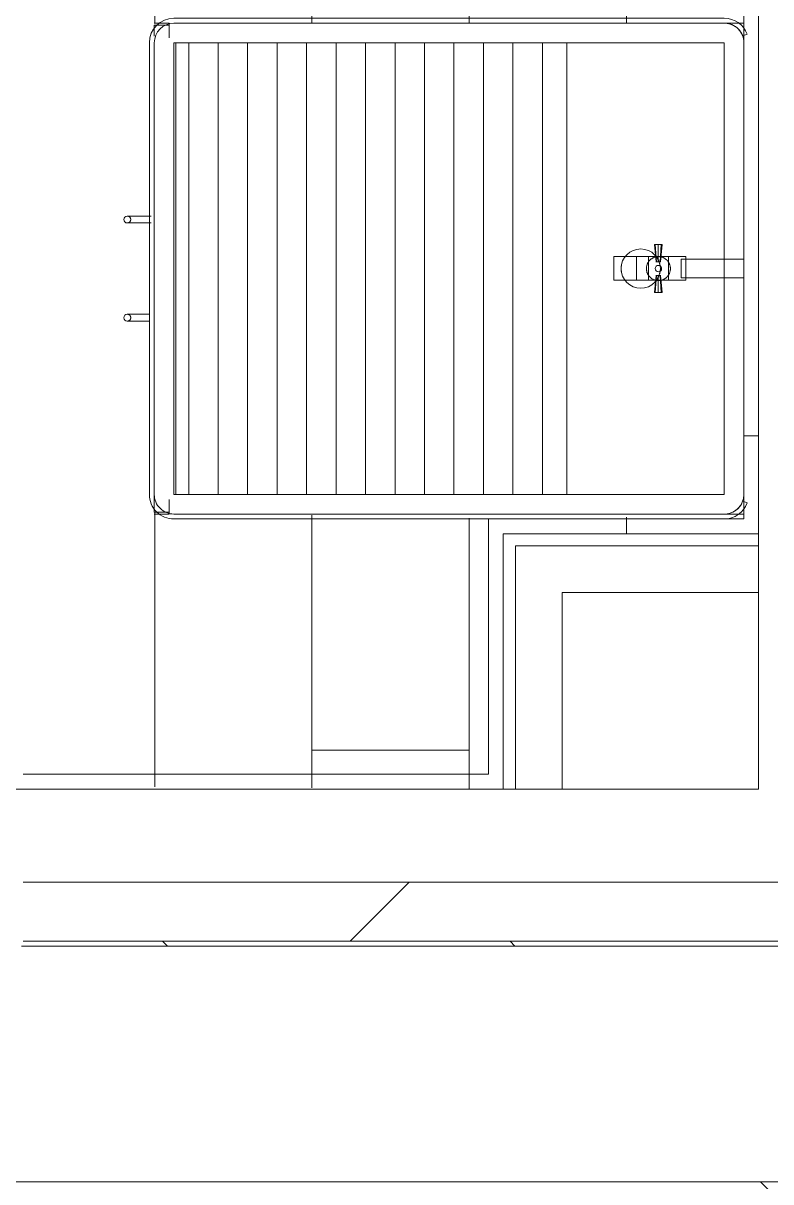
# Model space of a CAD drawing. Header units: metres. Extents: x 3856 to 4207, y -1118 to -691.
# Drawn here: x 4000.608 to 4001.369, y -996.427 to -995.247 of the extents above; entities that cross this region are included whole.
import ezdxf

# ---------------------------------------------------------------- set-up
doc = ezdxf.new("R2010")
doc.units = ezdxf.units.M
for name, color, linetype, lineweight in [('Casework', 7, 'Continuous', 9), ('Common Edges', 7, 'Continuous', 9), ('Cut Pattern', 7, 'Continuous', 18), ('Floors', 7, 'Continuous', 9), ('Plumbing Fixtures', 7, 'Continuous', 9), ('Surface Pattern', 7, 'Continuous', 9), ('Walls', 7, 'Continuous', 9)]:
    doc.layers.add(name, color=color, linetype=linetype, lineweight=lineweight)
doc.layers.add('ROA-E00-URB-A101-MASTER_PLAN cambio estaciomientos_dwg', color=7, linetype='Continuous', lineweight=9, true_color=0x767676)

# ---------------------------------------------------------------- blocks, each defined once
blk = doc.blocks.new('Lavadero prefabricado con mueble - 0_50x0_60m-10458712-IMPLANTACIÓN - KIT COMERCIAL')
at = {"layer": 'Plumbing Fixtures', "color": 253, "true_color": 0xaaaaaa}
for p, q in [((0.138, -0.0012), (0.1363, 0.0034)), ((0.1363, 0.0034), (0.138, -0.0012)), ((0.605, 0), (0.145, 0)), ((0.6137, 0.0034), (0.612, -0.0012)), ((0.612, -0.0012), (0.6137, 0.0034)), ((0.12, -0.02), (0.12, -0.58)), ((0.125, -0.58), (0.125, -0.02)), ((0.125, -0.02), (0.125, -0.58)), ((0.145, -0.02), (0.605, -0.02)), ((0.145, -0.58), (0.145, -0.02)), ((0.605, -0.02), (0.605, -0.58)), ((0.625, -0.02), (0.625, -0.58)), ((0.625, -0.58), (0.625, -0.02)), ((0.63, -0.58), (0.63, -0.02)), ((0.145, -0.18), (0.605, -0.18)), ((0.145, -0.18), (0.605, -0.18)), ((0.145, -0.205), (0.605, -0.205)), ((0.145, -0.235), (0.605, -0.235)), ((0.145, -0.265), (0.605, -0.265)), ((0.145, -0.295), (0.605, -0.295)), ((0.145, -0.325), (0.605, -0.325)), ((0.145, -0.355), (0.605, -0.355)), ((0.145, -0.385), (0.605, -0.385)), ((0.145, -0.415), (0.605, -0.415)), ((0.145, -0.445), (0.605, -0.445)), ((0.145, -0.475), (0.605, -0.475)), ((0.145, -0.505), (0.605, -0.505)), ((0.145, -0.535), (0.605, -0.535)), ((0.145, -0.565), (0.605, -0.565)), ((0.145, -0.578), (0.145, -0.58)), ((0.605, -0.578), (0.145, -0.578)), ((0.605, -0.58), (0.605, -0.578)), ((0.145, -0.58), (0.605, -0.58)), ((0.605, -0.58), (0.145, -0.58)), ((0.605, -0.6), (0.145, -0.6)), ((0.145, -0.6), (0.605, -0.6)), ((0.145, -0.605), (0.605, -0.605))]:
    blk.add_line(p, q, dxfattribs=at)
for centre, radius, start, end in [((0.145, -0.02), 0.025, 110.3641, 180), ((0.145, -0.02), 0.025, 110.3641, 180), ((0.145, -0.02), 0.02, 90, 180), ((0.145, -0.02), 0.02, 90, 180), ((0.605, -0.02), 0.02, 0, 90), ((0.605, -0.02), 0.02, 0, 90), ((0.605, -0.02), 0.025, 0, 69.6359), ((0.605, -0.02), 0.025, 0, 69.6359), ((0.145, -0.02), 0.02, 110.3641, 180), ((0.145, -0.02), 0.02, 110.3641, 180), ((0.605, -0.02), 0.02, 360, 69.6359), ((0.605, -0.02), 0.02, 360, 69.6359), ((0.375, -0.105), 0.02, 0, 180), ((0.375, -0.105), 0.02, 75, 105), ((0.375, -0.105), 0.02, 180, 360), ((0.375, -0.105), 0.02, 255, 285), ((0.145, -0.58), 0.025, 180, 270), ((0.145, -0.58), 0.025, 180, 270), ((0.145, -0.58), 0.02, 180, 270), ((0.145, -0.58), 0.02, 180, 270), ((0.145, -0.58), 0.02, 180, 270), ((0.145, -0.58), 0.02, 180, 270), ((0.605, -0.58), 0.025, 270, 360), ((0.605, -0.58), 0.02, 270, 360), ((0.605, -0.58), 0.02, 270, 360), ((0.605, -0.58), 0.025, 270, 0), ((0.605, -0.58), 0.02, 270, 360), ((0.605, -0.58), 0.02, 270, 0)]:
    blk.add_arc(centre, radius, start, end, dxfattribs=at)
blk = doc.blocks.new('Griferia sencilla lavadero o lavaescobas - Griferia sencilla lavadero o lavaescobas-10458713-IMPLANTACIÓN - KIT COMERCIAL')
at = {"layer": 'Plumbing Fixtures', "color": 253, "true_color": 0xaaaaaa}
for p, q in [((0.1155, 0.0419), (0.1155, -0.0219)), ((0.1345, 0.0419), (0.1155, 0.0419)), ((0.1345, 0.0419), (0.1155, 0.0419)), ((0.1345, -0.0219), (0.1345, 0.0419)), ((0.1368, -0.0169), (0.1126, -0.0169)), ((0.1155, -0.0219), (0.1345, -0.0219)), ((0.1155, -0.0219), (0.1345, -0.0219)), ((0.1126, -0.0346), (0.1368, -0.0346)), ((0.1126, -0.0346), (0.1126, -0.0552)), ((0.1368, -0.0552), (0.1368, -0.0346)), ((0.1005, -0.0411), (0.1005, -0.0451)), ((0.1181, -0.0427), (0.1005, -0.0413)), ((0.1005, -0.042), (0.1005, -0.0451)), ((0.1181, -0.0432), (0.1005, -0.042)), ((0.1005, -0.0451), (0.1005, -0.0481)), ((0.1181, -0.0451), (0.1005, -0.0451)), ((0.1005, -0.0451), (0.1181, -0.0451)), ((0.1005, -0.0451), (0.1005, -0.0491)), ((0.1181, -0.0469), (0.1005, -0.0481)), ((0.1181, -0.0451), (0.1181, -0.0426)), ((0.1181, -0.0432), (0.1181, -0.0427)), ((0.1181, -0.0451), (0.1181, -0.0432)), ((0.1181, -0.0469), (0.1181, -0.0451)), ((0.1181, -0.0476), (0.1181, -0.0451)), ((0.1181, -0.0474), (0.1181, -0.0469)), ((0.1495, -0.0413), (0.1319, -0.0427)), ((0.1495, -0.042), (0.1319, -0.0432)), ((0.1319, -0.0426), (0.1319, -0.0451)), ((0.1319, -0.0427), (0.1319, -0.0432)), ((0.1319, -0.0432), (0.1319, -0.0451)), ((0.1319, -0.0451), (0.1495, -0.0451)), ((0.1495, -0.0451), (0.1319, -0.0451)), ((0.1319, -0.0451), (0.1319, -0.0469)), ((0.1319, -0.0451), (0.1319, -0.0476)), ((0.1495, -0.0481), (0.1319, -0.0469)), ((0.1319, -0.0469), (0.1319, -0.0474)), ((0.1495, -0.0451), (0.1495, -0.0411)), ((0.1495, -0.0451), (0.1495, -0.042)), ((0.1495, -0.0481), (0.1495, -0.0451)), ((0.1495, -0.0491), (0.1495, -0.0451)), ((0.1181, -0.0474), (0.1005, -0.0489)), ((0.1368, -0.0552), (0.1126, -0.0552)), ((0.1495, -0.0489), (0.1319, -0.0474)), ((0.1368, -0.0673), (0.1126, -0.0673)), ((0.1126, -0.0903), (0.1368, -0.0903))]:
    blk.add_line(p, q, dxfattribs=at)
at = {"layer": 'Plumbing Fixtures', "color": 253, "true_color": 0xaaaaaa, "flags": 128}
for points in [[(0.125, -0.0328), (0.1245, -0.0328), (0.124, -0.0328), (0.1235, -0.0329), (0.1231, -0.0329), (0.1226, -0.033), (0.1221, -0.0331), (0.1216, -0.0333), (0.1212, -0.0334), (0.1207, -0.0336), (0.1202, -0.0337), (0.1198, -0.0339), (0.1194, -0.0342), (0.1189, -0.0344), (0.1185, -0.0346), (0.1181, -0.0349), (0.1177, -0.0352), (0.1173, -0.0355), (0.1169, -0.0358), (0.1166, -0.0361), (0.1162, -0.0365), (0.1159, -0.0368), (0.1156, -0.0372), (0.1153, -0.0376), (0.115, -0.038), (0.1147, -0.0384), (0.1145, -0.0388), (0.1142, -0.0392), (0.114, -0.0397), (0.1138, -0.0401), (0.1136, -0.0406), (0.1135, -0.041), (0.1133, -0.0415), (0.1132, -0.042), (0.1131, -0.0424), (0.113, -0.0429), (0.1129, -0.0434), (0.1128, -0.0439), (0.1128, -0.0444), (0.1128, -0.0449), (0.1128, -0.0453), (0.1128, -0.0458), (0.1129, -0.0463), (0.1129, -0.0468), (0.113, -0.0473), (0.1131, -0.0478), (0.1132, -0.0482), (0.1134, -0.0487), (0.1135, -0.0492), (0.1137, -0.0496), (0.1139, -0.0501), (0.1141, -0.0505), (0.1143, -0.0509), (0.1146, -0.0514), (0.1149, -0.0518), (0.1151, -0.0522), (0.1154, -0.0526), (0.1157, -0.0529), (0.1161, -0.0533), (0.1164, -0.0536), (0.1168, -0.054), (0.1171, -0.0543), (0.1175, -0.0546), (0.1179, -0.0549), (0.1183, -0.0552), (0.1187, -0.0554), (0.1191, -0.0557), (0.1196, -0.0559), (0.12, -0.0561), (0.1205, -0.0563), (0.1209, -0.0565), (0.1214, -0.0566), (0.1218, -0.0568), (0.1223, -0.0569), (0.1228, -0.057), (0.1233, -0.0571), (0.1238, -0.0571), (0.1242, -0.0572), (0.1247, -0.0572), (0.125, -0.0572)], [(0.125, -0.0572), (0.1255, -0.0572), (0.126, -0.0572), (0.1265, -0.0571), (0.1269, -0.057), (0.1274, -0.0569), (0.1279, -0.0568), (0.1284, -0.0567), (0.1288, -0.0566), (0.1293, -0.0564), (0.1298, -0.0562), (0.1302, -0.056), (0.1306, -0.0558), (0.1311, -0.0556), (0.1315, -0.0553), (0.1319, -0.0551), (0.1323, -0.0548), (0.1327, -0.0545), (0.1331, -0.0542), (0.1334, -0.0538), (0.1338, -0.0535), (0.1341, -0.0531), (0.1344, -0.0528), (0.1347, -0.0524), (0.135, -0.052), (0.1353, -0.0516), (0.1355, -0.0512), (0.1358, -0.0507), (0.136, -0.0503), (0.1362, -0.0499), (0.1364, -0.0494), (0.1365, -0.0489), (0.1367, -0.0485), (0.1368, -0.048), (0.1369, -0.0475), (0.137, -0.0471), (0.1371, -0.0466), (0.1372, -0.0461), (0.1372, -0.0456), (0.1372, -0.0451), (0.1372, -0.0446), (0.1372, -0.0441), (0.1371, -0.0437), (0.1371, -0.0432), (0.137, -0.0427), (0.1369, -0.0422), (0.1368, -0.0417), (0.1366, -0.0413), (0.1365, -0.0408), (0.1363, -0.0404), (0.1361, -0.0399), (0.1359, -0.0395), (0.1357, -0.039), (0.1354, -0.0386), (0.1351, -0.0382), (0.1349, -0.0378), (0.1346, -0.0374), (0.1343, -0.037), (0.1339, -0.0367), (0.1336, -0.0363), (0.1332, -0.036), (0.1329, -0.0357), (0.1325, -0.0354), (0.1321, -0.0351), (0.1317, -0.0348), (0.1313, -0.0345), (0.1309, -0.0343), (0.1304, -0.0341), (0.13, -0.0338), (0.1295, -0.0337), (0.1291, -0.0335), (0.1286, -0.0333), (0.1282, -0.0332), (0.1277, -0.0331), (0.1272, -0.033), (0.1267, -0.0329), (0.1262, -0.0328), (0.1258, -0.0328), (0.1253, -0.0328), (0.125, -0.0328)]]:
    blk.add_lwpolyline(points, dxfattribs=at)
at = {"layer": 'Plumbing Fixtures', "color": 253, "true_color": 0xaaaaaa}
for start, end in [(0, 180), (0, 180), (180, 360), (180, 0)]:
    blk.add_arc((0.125, -0.045), 0.0033, start, end, dxfattribs=at)
for points, knots in [([(0.1126, -0.0686), (0.1126, -0.0686), (0.1126, -0.0685), (0.1126, -0.0674), (0.1126, -0.0656), (0.1126, -0.062), (0.1126, -0.0572), (0.1126, -0.0505), (0.1126, -0.0427), (0.1126, -0.0356), (0.1126, -0.0293), (0.1126, -0.0272), (0.1126, -0.0259), (0.1126, -0.0246), (0.1126, -0.0237), (0.1126, -0.0219), (0.1126, -0.0173), (0.1126, -0.0173), (0.1126, -0.017), (0.1126, -0.0169), (0.1126, -0.0169)], [-0.3287884, -0.3287884, -0.3287884, -0.3287884, -0.3264374, -0.3209206, -0.3128417, -0.3010688, -0.2836802, -0.2618498, -0.2378586, -0.2140633, -0.1965701, -0.1853664, -0.1790515, -0.1735037, -0.1676769, -0.1592529, -0.1516404, -0.1430197, -0.1347234, -0.1281175, -0.1281175, -0.1281175, -0.1281175]), ([(0.1126, -0.0169), (0.1126, -0.0169), (0.1126, -0.017), (0.1126, -0.017), (0.1126, -0.0175), (0.1126, -0.0184), (0.1126, -0.0221), (0.1126, -0.0236), (0.1126, -0.0246), (0.1126, -0.0258), (0.1126, -0.0267), (0.1126, -0.0287), (0.1126, -0.0309), (0.1126, -0.0339), (0.1126, -0.0345), (0.1126, -0.0345), (0.1126, -0.0346)], [-0.1182623, -0.1182623, -0.1182623, -0.1182623, -0.1175652, -0.0959132, -0.0779111, -0.0653751, -0.0585469, -0.0514074, -0.0464321, -0.0417804, -0.0363942, -0.0302674, -0.021714, -0.0135382, -0.0059375, 0, 0, 0, 0]), ([(0.1368, -0.0346), (0.1368, -0.0345), (0.1368, -0.0345), (0.1368, -0.0339), (0.1368, -0.0309), (0.1368, -0.0287), (0.1368, -0.0267), (0.1368, -0.0258), (0.1368, -0.0246), (0.1368, -0.0236), (0.1368, -0.0221), (0.1368, -0.0184), (0.1368, -0.0175), (0.1368, -0.017), (0.1368, -0.017), (0.1368, -0.0169), (0.1368, -0.0169)], [0, 0, 0, 0, 0.0059375, 0.0135382, 0.021714, 0.0302674, 0.0363942, 0.0417804, 0.0464321, 0.0514074, 0.0585469, 0.0653751, 0.0779111, 0.0959132, 0.1175652, 0.1182623, 0.1182623, 0.1182623, 0.1182623]), ([(0.1368, -0.0169), (0.1368, -0.0169), (0.1368, -0.017), (0.1368, -0.0173), (0.1368, -0.0173), (0.1368, -0.0219), (0.1368, -0.0237), (0.1368, -0.0246), (0.1368, -0.0259), (0.1368, -0.0272), (0.1368, -0.0293), (0.1368, -0.0356), (0.1368, -0.0427), (0.1368, -0.0505), (0.1368, -0.0572), (0.1368, -0.062), (0.1368, -0.0656), (0.1368, -0.0674), (0.1368, -0.0685), (0.1368, -0.0686), (0.1368, -0.0686)], [0.1281175, 0.1281175, 0.1281175, 0.1281175, 0.1347234, 0.1430197, 0.1516404, 0.1592529, 0.1676769, 0.1735037, 0.1790515, 0.1853664, 0.1965701, 0.2140633, 0.2378586, 0.2618498, 0.2836802, 0.3010688, 0.3128417, 0.3209206, 0.3264374, 0.3287884, 0.3287884, 0.3287884, 0.3287884]), ([(0.1126, -0.0552), (0.1126, -0.0552), (0.1126, -0.0556), (0.1126, -0.0563), (0.1126, -0.0575), (0.1126, -0.0599), (0.1126, -0.0657), (0.1126, -0.0709), (0.1126, -0.0722), (0.1126, -0.0757), (0.1126, -0.0786), (0.1126, -0.0807), (0.1126, -0.0819), (0.1126, -0.0834), (0.1126, -0.0841), (0.1126, -0.0846), (0.1126, -0.0851), (0.1126, -0.0867), (0.1126, -0.0897), (0.1126, -0.0902), (0.1126, -0.0903), (0.1126, -0.0903)], [-0.6058049, -0.6058049, -0.6058049, -0.6058049, -0.6012473, -0.5978127, -0.5929076, -0.5823571, -0.5674088, -0.5534812, -0.5417834, -0.5318344, -0.5200162, -0.509869, -0.4993613, -0.4903221, -0.4830314, -0.4793492, -0.4759024, -0.4698643, -0.4603434, -0.4488453, -0.4445478, -0.4445478, -0.4445478, -0.4445478]), ([(0.1368, -0.0903), (0.1368, -0.0903), (0.1368, -0.0902), (0.1368, -0.0897), (0.1368, -0.0867), (0.1368, -0.0851), (0.1368, -0.0846), (0.1368, -0.0841), (0.1368, -0.0834), (0.1368, -0.0819), (0.1368, -0.0807), (0.1368, -0.0786), (0.1368, -0.0757), (0.1368, -0.0722), (0.1368, -0.0709), (0.1368, -0.0657), (0.1368, -0.0599), (0.1368, -0.0575), (0.1368, -0.0563), (0.1368, -0.0556), (0.1368, -0.0552), (0.1368, -0.0552)], [0.4445478, 0.4445478, 0.4445478, 0.4445478, 0.4488453, 0.4603434, 0.4698643, 0.4759024, 0.4793492, 0.4830314, 0.4903221, 0.4993613, 0.509869, 0.5200162, 0.5318344, 0.5417834, 0.5534812, 0.5674088, 0.5823571, 0.5929076, 0.5978127, 0.6012473, 0.6058049, 0.6058049, 0.6058049, 0.6058049]), ([(0.1126, -0.0903), (0.1126, -0.0903), (0.1126, -0.0901), (0.1126, -0.0883), (0.1126, -0.0829), (0.1126, -0.076), (0.1126, -0.0706), (0.1126, -0.0684), (0.1126, -0.0677), (0.1126, -0.0673), (0.1126, -0.0673), (0.1126, -0.0673)], [-0.4434835, -0.4434835, -0.4434835, -0.4434835, -0.43804389, -0.4253864, -0.40884322, -0.38914556, -0.37311073, -0.36270819, -0.35519821, -0.34757201, -0.34510996, -0.34510996, -0.34510996, -0.34510996]), ([(0.1126, -0.0673), (0.1126, -0.0673), (0.1126, -0.0674), (0.1126, -0.068), (0.1126, -0.0685), (0.1126, -0.0686), (0.1126, -0.0686)], [-0.34493161, -0.34493161, -0.34493161, -0.34493161, -0.34035986, -0.33513886, -0.33100043, -0.33014883, -0.33014883, -0.33014883, -0.33014883]), ([(0.1368, -0.0686), (0.1368, -0.0686), (0.1368, -0.0685), (0.1368, -0.068), (0.1368, -0.0674), (0.1368, -0.0673), (0.1368, -0.0673)], [0.33014883, 0.33014883, 0.33014883, 0.33014883, 0.33100043, 0.33513886, 0.34035986, 0.34493161, 0.34493161, 0.34493161, 0.34493161]), ([(0.1368, -0.0673), (0.1368, -0.0673), (0.1368, -0.0673), (0.1368, -0.0677), (0.1368, -0.0684), (0.1368, -0.0706), (0.1368, -0.076), (0.1368, -0.0829), (0.1368, -0.0883), (0.1368, -0.0901), (0.1368, -0.0903), (0.1368, -0.0903)], [0.34510996, 0.34510996, 0.34510996, 0.34510996, 0.34757201, 0.35519821, 0.36270819, 0.37311073, 0.38914556, 0.40884322, 0.4253864, 0.43804389, 0.4434835, 0.4434835, 0.4434835, 0.4434835])]:
    blk.add_open_spline(points, degree=3, knots=knots, dxfattribs=at)
for points in [[(0.1005, -0.0413), (0.1005, -0.042), (0.1005, -0.042), (0.1005, -0.042)], [(0.1495, -0.042), (0.1495, -0.042), (0.1495, -0.042), (0.1495, -0.0413)], [(0.1005, -0.0481), (0.1005, -0.0481), (0.1005, -0.0482), (0.1005, -0.0489)], [(0.1495, -0.0489), (0.1495, -0.0482), (0.1495, -0.0481), (0.1495, -0.0481)]]:
    blk.add_open_spline(points, degree=3, dxfattribs=at)
blk = doc.blocks.new('Mueble lavadero - 0_50x1_70x2_50m-V202-IMPLANTACIÓN - KIT COMERCIAL')
at = {"layer": 'Casework'}
for p, q in [((-6.1088, 0.6375), (-6.1088, 0.615)), ((-6.1088, 0.6375), (-6.1088, 0.615)), ((-6.1018, 0.615), (-6.1018, 0.6375)), ((-6.1018, 0.615), (-6.1018, 0.6375)), ((-6.0088, 0.6375), (-6.0088, 0.613)), ((-6.0088, 0.6375), (-6.0088, 0.613)), ((-6.0018, 0.6131), (-6.0018, 0.6375)), ((-6.0018, 0.6131), (-6.0018, 0.6375)), ((-6.3053, 0.61), (-6.3053, 0.595)), ((-6.2853, 0.61), (-6.3033, 0.61)), ((-6.3033, 0.61), (-6.3033, 0.595)), ((-5.8073, 0.61), (-5.8187, 0.61)), ((-5.8073, 0.595), (-5.8073, 0.61)), ((-5.8053, 0.595), (-5.8053, 0.61)), ((-6.2903, 0.595), (-6.3053, 0.595)), ((-5.8053, 0.595), (-5.8203, 0.595)), ((-6.3053, 0.03), (-6.3053, 0.01)), ((-5.8053, 0.01), (-5.8053, 0.03)), ((-6.3053, 0.01), (-6.2853, 0.01)), ((-5.8187, 0.01), (-5.8053, 0.01))]:
    blk.add_line(p, q, dxfattribs=at)
for centre, start, end in [((-6.1053, 0.6375), 0, 180), ((-6.1053, 0.6375), 0, 180), ((-6.1053, 0.6375), 180, 0), ((-6.1053, 0.6375), 180, 0), ((-6.0053, 0.6375), 0, 180), ((-6.0053, 0.6375), 0, 180), ((-6.0053, 0.6375), 180, 0), ((-6.0053, 0.6375), 180, 0)]:
    blk.add_arc(centre, 0.0035, start, end, dxfattribs=at)
for points, knots in [([(-6.1088, 0.6375), (-6.1088, 0.6372), (-6.1088, 0.6368), (-6.1086, 0.6362), (-6.1084, 0.6359), (-6.1083, 0.6357), (-6.1082, 0.6355), (-6.1081, 0.6353), (-6.108, 0.6352), (-6.1078, 0.6351), (-6.1077, 0.6349), (-6.1076, 0.6348), (-6.1074, 0.6347), (-6.1072, 0.6345), (-6.1071, 0.6344), (-6.1069, 0.6343), (-6.1067, 0.6342), (-6.1065, 0.6342), (-6.1062, 0.6341), (-6.106, 0.634), (-6.1057, 0.634), (-6.1055, 0.634), (-6.1053, 0.634)], [0, 0, 0, 0, 0.142857, 0.285714, 0.357143, 0.392857, 0.428571, 0.464286, 0.5, 0.535714, 0.571429, 0.607143, 0.642857, 0.678571, 0.714286, 0.75, 0.785714, 0.821429, 0.857143, 0.892857, 0.928571, 1, 1, 1, 1]), ([(-6.1053, 0.634), (-6.1055, 0.634), (-6.1057, 0.634), (-6.106, 0.634), (-6.1062, 0.6341), (-6.1065, 0.6342), (-6.1067, 0.6342), (-6.1069, 0.6343), (-6.1071, 0.6344), (-6.1072, 0.6345), (-6.1074, 0.6347), (-6.1076, 0.6348), (-6.1077, 0.6349), (-6.1078, 0.6351), (-6.108, 0.6352), (-6.1082, 0.6354), (-6.1083, 0.6357), (-6.1084, 0.6359), (-6.1086, 0.6362), (-6.1088, 0.6368), (-6.1088, 0.6372), (-6.1088, 0.6375)], [0, 0, 0, 0, 0.071429, 0.107143, 0.142857, 0.178571, 0.214286, 0.25, 0.285714, 0.321429, 0.357143, 0.392857, 0.428571, 0.464286, 0.5, 0.571429, 0.607143, 0.642857, 0.714286, 0.857143, 1, 1, 1, 1]), ([(-6.1088, 0.6375), (-6.1088, 0.6372), (-6.1088, 0.6368), (-6.1086, 0.6362), (-6.1084, 0.6359), (-6.1083, 0.6357), (-6.1082, 0.6355), (-6.1081, 0.6353), (-6.108, 0.6352), (-6.1078, 0.6351), (-6.1077, 0.6349), (-6.1076, 0.6348), (-6.1074, 0.6347), (-6.1072, 0.6345), (-6.1071, 0.6344), (-6.1069, 0.6343), (-6.1067, 0.6342), (-6.1065, 0.6342), (-6.1062, 0.6341), (-6.106, 0.634), (-6.1057, 0.634), (-6.1055, 0.634), (-6.1053, 0.634)], [0, 0, 0, 0, 0.142857, 0.285714, 0.357143, 0.392857, 0.428571, 0.464286, 0.5, 0.535714, 0.571429, 0.607143, 0.642857, 0.678571, 0.714286, 0.75, 0.785714, 0.821429, 0.857143, 0.892857, 0.928571, 1, 1, 1, 1]), ([(-6.1053, 0.634), (-6.1055, 0.634), (-6.1057, 0.634), (-6.106, 0.634), (-6.1062, 0.6341), (-6.1065, 0.6342), (-6.1067, 0.6342), (-6.1069, 0.6343), (-6.1071, 0.6344), (-6.1072, 0.6345), (-6.1074, 0.6347), (-6.1076, 0.6348), (-6.1077, 0.6349), (-6.1078, 0.6351), (-6.108, 0.6352), (-6.1082, 0.6354), (-6.1083, 0.6357), (-6.1084, 0.6359), (-6.1086, 0.6362), (-6.1088, 0.6368), (-6.1088, 0.6372), (-6.1088, 0.6375)], [0, 0, 0, 0, 0.071429, 0.107143, 0.142857, 0.178571, 0.214286, 0.25, 0.285714, 0.321429, 0.357143, 0.392857, 0.428571, 0.464286, 0.5, 0.571429, 0.607143, 0.642857, 0.714286, 0.857143, 1, 1, 1, 1]), ([(-6.1053, 0.634), (-6.1051, 0.634), (-6.1049, 0.634), (-6.1046, 0.634), (-6.1044, 0.6341), (-6.1041, 0.6342), (-6.1039, 0.6342), (-6.1037, 0.6343), (-6.1035, 0.6344), (-6.1034, 0.6345), (-6.1032, 0.6347), (-6.103, 0.6348), (-6.1029, 0.6349), (-6.1028, 0.6351), (-6.1026, 0.6352), (-6.1024, 0.6354), (-6.1023, 0.6357), (-6.1022, 0.6359), (-6.102, 0.6362), (-6.1018, 0.6368), (-6.1018, 0.6372), (-6.1018, 0.6375)], [0, 0, 0, 0, 0.071429, 0.107143, 0.142857, 0.178571, 0.214286, 0.25, 0.285714, 0.321429, 0.357143, 0.392857, 0.428571, 0.464286, 0.5, 0.571429, 0.607143, 0.642857, 0.714286, 0.857143, 1, 1, 1, 1]), ([(-6.1018, 0.6375), (-6.1018, 0.6372), (-6.1018, 0.6368), (-6.102, 0.6362), (-6.1022, 0.6359), (-6.1023, 0.6357), (-6.1024, 0.6355), (-6.1025, 0.6353), (-6.1026, 0.6352), (-6.1028, 0.6351), (-6.1029, 0.6349), (-6.103, 0.6348), (-6.1032, 0.6347), (-6.1034, 0.6345), (-6.1035, 0.6344), (-6.1037, 0.6343), (-6.1039, 0.6342), (-6.1041, 0.6342), (-6.1044, 0.6341), (-6.1046, 0.634), (-6.1049, 0.634), (-6.1051, 0.634), (-6.1053, 0.634)], [0, 0, 0, 0, 0.142857, 0.285714, 0.357143, 0.392857, 0.428571, 0.464286, 0.5, 0.535714, 0.571429, 0.607143, 0.642857, 0.678571, 0.714286, 0.75, 0.785714, 0.821429, 0.857143, 0.892857, 0.928571, 1, 1, 1, 1]), ([(-6.1053, 0.634), (-6.1051, 0.634), (-6.1049, 0.634), (-6.1046, 0.634), (-6.1044, 0.6341), (-6.1041, 0.6342), (-6.1039, 0.6342), (-6.1037, 0.6343), (-6.1035, 0.6344), (-6.1034, 0.6345), (-6.1032, 0.6347), (-6.103, 0.6348), (-6.1029, 0.6349), (-6.1028, 0.6351), (-6.1026, 0.6352), (-6.1024, 0.6354), (-6.1023, 0.6357), (-6.1022, 0.6359), (-6.102, 0.6362), (-6.1018, 0.6368), (-6.1018, 0.6372), (-6.1018, 0.6375)], [0, 0, 0, 0, 0.071429, 0.107143, 0.142857, 0.178571, 0.214286, 0.25, 0.285714, 0.321429, 0.357143, 0.392857, 0.428571, 0.464286, 0.5, 0.571429, 0.607143, 0.642857, 0.714286, 0.857143, 1, 1, 1, 1]), ([(-6.1018, 0.6375), (-6.1018, 0.6372), (-6.1018, 0.6368), (-6.102, 0.6362), (-6.1022, 0.6359), (-6.1023, 0.6357), (-6.1024, 0.6355), (-6.1025, 0.6353), (-6.1026, 0.6352), (-6.1028, 0.6351), (-6.1029, 0.6349), (-6.103, 0.6348), (-6.1032, 0.6347), (-6.1034, 0.6345), (-6.1035, 0.6344), (-6.1037, 0.6343), (-6.1039, 0.6342), (-6.1041, 0.6342), (-6.1044, 0.6341), (-6.1046, 0.634), (-6.1049, 0.634), (-6.1051, 0.634), (-6.1053, 0.634)], [0, 0, 0, 0, 0.142857, 0.285714, 0.357143, 0.392857, 0.428571, 0.464286, 0.5, 0.535714, 0.571429, 0.607143, 0.642857, 0.678571, 0.714286, 0.75, 0.785714, 0.821429, 0.857143, 0.892857, 0.928571, 1, 1, 1, 1]), ([(-6.0088, 0.6375), (-6.0088, 0.6372), (-6.0088, 0.6368), (-6.0086, 0.6362), (-6.0084, 0.6359), (-6.0083, 0.6357), (-6.0082, 0.6355), (-6.0081, 0.6353), (-6.008, 0.6352), (-6.0078, 0.6351), (-6.0077, 0.6349), (-6.0076, 0.6348), (-6.0074, 0.6347), (-6.0072, 0.6345), (-6.0071, 0.6344), (-6.0069, 0.6343), (-6.0067, 0.6342), (-6.0065, 0.6342), (-6.0062, 0.6341), (-6.006, 0.634), (-6.0057, 0.634), (-6.0055, 0.634), (-6.0053, 0.634)], [0, 0, 0, 0, 0.142857, 0.285714, 0.357143, 0.392857, 0.428571, 0.464286, 0.5, 0.535714, 0.571429, 0.607143, 0.642857, 0.678571, 0.714286, 0.75, 0.785714, 0.821429, 0.857143, 0.892857, 0.928571, 1, 1, 1, 1]), ([(-6.0053, 0.634), (-6.0055, 0.634), (-6.0057, 0.634), (-6.006, 0.634), (-6.0062, 0.6341), (-6.0065, 0.6342), (-6.0067, 0.6342), (-6.0069, 0.6343), (-6.0071, 0.6344), (-6.0072, 0.6345), (-6.0074, 0.6347), (-6.0076, 0.6348), (-6.0077, 0.6349), (-6.0078, 0.6351), (-6.008, 0.6352), (-6.0082, 0.6354), (-6.0083, 0.6357), (-6.0084, 0.6359), (-6.0086, 0.6362), (-6.0088, 0.6368), (-6.0088, 0.6372), (-6.0088, 0.6375)], [0, 0, 0, 0, 0.071429, 0.107143, 0.142857, 0.178571, 0.214286, 0.25, 0.285714, 0.321429, 0.357143, 0.392857, 0.428571, 0.464286, 0.5, 0.571429, 0.607143, 0.642857, 0.714286, 0.857143, 1, 1, 1, 1]), ([(-6.0053, 0.634), (-6.0055, 0.634), (-6.0057, 0.634), (-6.006, 0.634), (-6.0062, 0.6341), (-6.0065, 0.6342), (-6.0067, 0.6342), (-6.0069, 0.6343), (-6.0071, 0.6344), (-6.0072, 0.6345), (-6.0074, 0.6347), (-6.0076, 0.6348), (-6.0077, 0.6349), (-6.0078, 0.6351), (-6.008, 0.6352), (-6.0082, 0.6354), (-6.0083, 0.6357), (-6.0084, 0.6359), (-6.0086, 0.6362), (-6.0088, 0.6368), (-6.0088, 0.6372), (-6.0088, 0.6375)], [0, 0, 0, 0, 0.071429, 0.107143, 0.142857, 0.178571, 0.214286, 0.25, 0.285714, 0.321429, 0.357143, 0.392857, 0.428571, 0.464286, 0.5, 0.571429, 0.607143, 0.642857, 0.714286, 0.857143, 1, 1, 1, 1]), ([(-6.0088, 0.6375), (-6.0088, 0.6372), (-6.0088, 0.6368), (-6.0086, 0.6362), (-6.0084, 0.6359), (-6.0083, 0.6357), (-6.0082, 0.6355), (-6.0081, 0.6353), (-6.008, 0.6352), (-6.0078, 0.6351), (-6.0077, 0.6349), (-6.0076, 0.6348), (-6.0074, 0.6347), (-6.0072, 0.6345), (-6.0071, 0.6344), (-6.0069, 0.6343), (-6.0067, 0.6342), (-6.0065, 0.6342), (-6.0062, 0.6341), (-6.006, 0.634), (-6.0057, 0.634), (-6.0055, 0.634), (-6.0053, 0.634)], [0, 0, 0, 0, 0.142857, 0.285714, 0.357143, 0.392857, 0.428571, 0.464286, 0.5, 0.535714, 0.571429, 0.607143, 0.642857, 0.678571, 0.714286, 0.75, 0.785714, 0.821429, 0.857143, 0.892857, 0.928571, 1, 1, 1, 1]), ([(-6.0053, 0.634), (-6.0051, 0.634), (-6.0049, 0.634), (-6.0046, 0.634), (-6.0044, 0.6341), (-6.0041, 0.6342), (-6.0039, 0.6342), (-6.0037, 0.6343), (-6.0035, 0.6344), (-6.0034, 0.6345), (-6.0032, 0.6347), (-6.003, 0.6348), (-6.0029, 0.6349), (-6.0028, 0.6351), (-6.0026, 0.6352), (-6.0024, 0.6354), (-6.0023, 0.6357), (-6.0022, 0.6359), (-6.002, 0.6362), (-6.0018, 0.6368), (-6.0018, 0.6372), (-6.0018, 0.6375)], [0, 0, 0, 0, 0.071429, 0.107143, 0.142857, 0.178571, 0.214286, 0.25, 0.285714, 0.321429, 0.357143, 0.392857, 0.428571, 0.464286, 0.5, 0.571429, 0.607143, 0.642857, 0.714286, 0.857143, 1, 1, 1, 1]), ([(-6.0018, 0.6375), (-6.0018, 0.6372), (-6.0018, 0.6368), (-6.002, 0.6362), (-6.0022, 0.6359), (-6.0023, 0.6357), (-6.0024, 0.6355), (-6.0025, 0.6353), (-6.0026, 0.6352), (-6.0028, 0.6351), (-6.0029, 0.6349), (-6.003, 0.6348), (-6.0032, 0.6347), (-6.0034, 0.6345), (-6.0035, 0.6344), (-6.0037, 0.6343), (-6.0039, 0.6342), (-6.0041, 0.6342), (-6.0044, 0.6341), (-6.0046, 0.634), (-6.0049, 0.634), (-6.0051, 0.634), (-6.0053, 0.634)], [0, 0, 0, 0, 0.142857, 0.285714, 0.357143, 0.392857, 0.428571, 0.464286, 0.5, 0.535714, 0.571429, 0.607143, 0.642857, 0.678571, 0.714286, 0.75, 0.785714, 0.821429, 0.857143, 0.892857, 0.928571, 1, 1, 1, 1]), ([(-6.0018, 0.6375), (-6.0018, 0.6372), (-6.0018, 0.6368), (-6.002, 0.6362), (-6.0022, 0.6359), (-6.0023, 0.6357), (-6.0024, 0.6355), (-6.0025, 0.6353), (-6.0026, 0.6352), (-6.0028, 0.6351), (-6.0029, 0.6349), (-6.003, 0.6348), (-6.0032, 0.6347), (-6.0034, 0.6345), (-6.0035, 0.6344), (-6.0037, 0.6343), (-6.0039, 0.6342), (-6.0041, 0.6342), (-6.0044, 0.6341), (-6.0046, 0.634), (-6.0049, 0.634), (-6.0051, 0.634), (-6.0053, 0.634)], [0, 0, 0, 0, 0.142857, 0.285714, 0.357143, 0.392857, 0.428571, 0.464286, 0.5, 0.535714, 0.571429, 0.607143, 0.642857, 0.678571, 0.714286, 0.75, 0.785714, 0.821429, 0.857143, 0.892857, 0.928571, 1, 1, 1, 1]), ([(-6.0053, 0.634), (-6.0051, 0.634), (-6.0049, 0.634), (-6.0046, 0.634), (-6.0044, 0.6341), (-6.0041, 0.6342), (-6.0039, 0.6342), (-6.0037, 0.6343), (-6.0035, 0.6344), (-6.0034, 0.6345), (-6.0032, 0.6347), (-6.003, 0.6348), (-6.0029, 0.6349), (-6.0028, 0.6351), (-6.0026, 0.6352), (-6.0024, 0.6354), (-6.0023, 0.6357), (-6.0022, 0.6359), (-6.002, 0.6362), (-6.0018, 0.6368), (-6.0018, 0.6372), (-6.0018, 0.6375)], [0, 0, 0, 0, 0.071429, 0.107143, 0.142857, 0.178571, 0.214286, 0.25, 0.285714, 0.321429, 0.357143, 0.392857, 0.428571, 0.464286, 0.5, 0.571429, 0.607143, 0.642857, 0.714286, 0.857143, 1, 1, 1, 1])]:
    blk.add_open_spline(points, degree=3, knots=knots, dxfattribs=at)
blk = doc.blocks.new('EDIFICIO TIPO A_rvt-3-IMPLANTACIÓN - KIT COMERCIAL')
at = {"layer": 'Cut Pattern', "lineweight": 9, "true_color": 0x0f0f0f}
h = blk.add_hatch(dxfattribs=at)
h.set_pattern_fill('FP_6', color=250, style=0, pattern_type=2)
h.set_pattern_definition([(45, (0, 0), (-0.35355339, 0.35355339), [])])
h.paths.add_polyline_path([(4000.6084, -996.1823), (4001.4651, -996.1823), (4001.4651, -996.1223), (4000.6084, -996.1223)])
at = {"layer": 'Surface Pattern', "true_color": 0x808080}
h = blk.add_hatch(dxfattribs=at)
h.set_pattern_fill('FP_66', color=8, style=0, pattern_type=2)
h.set_pattern_definition([(90, (4000.422, 1050.092), (-0.16, 1e-17), []), (180, (4000.422, 1050.092), (-0.32, -0.32), [0.16, -1.12]), (180, (4000.262, 1050.732), (-0.32, -0.32), [0.16, -1.12])])
h.paths.add_polyline_path([(3999.8274, -996.0273), (3999.8274, -996.0273), (3999.8719, -996.0194), (4001.0968, -996.0273), (4001.0968, -995.7673), (4001.3568, -995.7673), (4001.355, -993.5423), (4001.3418, -993.5423), (4001.3418, -994.3123), (4000.7618, -994.3123), (4000.7618, -993.5623), (4000.7768, -993.5623), (4000.7768, -994.2923), (4000.8118, -994.2923), (4000.8118, -993.5423), (4000.7618, -993.5423), (4000.7618, -991.7423), (4000.7768, -991.7423), (4000.7768, -991.7273), (4001.3218, -991.7273), (4001.3218, -991.7423), (4001.4568, -991.7423), (4001.4568, -991.6273), (3999.5818, -991.6273), (3999.5818, -993.4423), (3998.9818, -993.4423), (3998.9818, -994.3273), (3999.8393, -994.3273), (3999.8393, -994.3398), (3999.8518, -994.3398), (3999.8518, -994.7148), (3999.8393, -994.7148), (3999.8393, -994.7273), (3998.9818, -994.7273), (3998.9818, -996.0273)])
h.paths.add_polyline_path([(4001.1093, -995.7523), (4000.7418, -995.7453), (4000.7418, -995.2473), (4001.3418, -995.2473), (4001.3418, -995.7473), (4001.1568, -995.7523)])
at = {"layer": 'Common Edges'}
for p, q in [((4001.1093, -995.7798), (4001.1093, -996.0273)), ((4001.1093, -995.7798), (4001.1568, -995.7798)), ((4001.3568, -995.7798), (4001.1568, -995.7798))]:
    blk.add_line(p, q, dxfattribs=at)
at = {"layer": 'Floors'}
for p, q in [((4001.3568, -995.7673), (4001.3568, -993.5423)), ((4001.0968, -995.7673), (4001.1093, -995.7673)), ((4000.5766, -996.0273), (4001.0968, -996.0273))]:
    blk.add_line(p, q, dxfattribs=at)
at = {"layer": 'Walls', "lineweight": 18}
for p, q in [((4001.3418, -993.5273), (4001.3418, -995.7523)), ((4001.3568, -995.7673), (4001.3568, -993.5273)), ((4001.0968, -995.7523), (4001.0818, -995.7523)), ((4001.0818, -995.7523), (4001.0818, -996.0123)), ((4001.3418, -995.7523), (4001.0968, -995.7523)), ((4001.1093, -995.7673), (4001.0968, -995.7673)), ((4001.0968, -995.7673), (4001.0968, -996.0273)), ((4001.0968, -996.0123), (4001.0968, -995.7673)), ((4001.0968, -995.7673), (4001.3418, -995.7673)), ((4001.1568, -995.7673), (4001.1093, -995.7673)), ((4001.3568, -995.7673), (4001.1568, -995.7673)), ((4001.3418, -995.7673), (4001.3568, -995.7673)), ((4001.3568, -995.8273), (4001.3568, -995.7673)), ((4001.1568, -996.0273), (4001.1568, -995.8273)), ((4001.1568, -995.8273), (4001.3568, -995.8273)), ((4001.0818, -996.0123), (4000.6084, -996.0123)), ((4001.0968, -996.0273), (4001.0968, -996.0123)), ((4000.6084, -996.0273), (4001.0968, -996.0273)), ((4001.0968, -996.0273), (4001.1568, -996.0273)), ((4001.4651, -996.1223), (4000.6084, -996.1223)), ((4000.6084, -996.1823), (4001.4651, -996.1823))]:
    blk.add_line(p, q, dxfattribs=at)
at = {"layer": 'Walls'}
blk.add_line((4001.3418, -995.7523), (4001.3318, -995.7523), dxfattribs=at)
blk.add_line((4001.3418, -995.7523), (4001.3318, -995.7523), dxfattribs=at)
at = {"layer": 'Casework', "lineweight": 9, "rotation": 90.00000000000556}
blk.add_blockref('Mueble lavadero - 0_50x1_70x2_50m-V202-IMPLANTACIÓN - KIT COMERCIAL', (4001.3518, -989.442), dxfattribs=at)
at = {"layer": 'Plumbing Fixtures', "lineweight": 9}
for name, p, rotation in [('Lavadero prefabricado con mueble - 0_50x0_60m-10458712-IMPLANTACIÓN - KIT COMERCIAL', (4001.3418, -995.1223), 270.0000000000054), ('Griferia sencilla lavadero o lavaescobas - Griferia sencilla lavadero o lavaescobas-10458713-IMPLANTACIÓN - KIT COMERCIAL', (4001.2998, -995.3723), 270.0000000000056)]:
    blk.add_blockref(name, p, dxfattribs=dict(at, rotation=rotation))
blk = doc.blocks.new('ROA-E00-URB-A101-MASTER_PLAN cambio estaciomientos_dwg_ROA-E01-ARQ-R23_rvt-3-Master Plan - Etapa 1-7986584-IMPLANTACIÓN - KIT COMERCIAL')
at = {"layer": 'Cut Pattern', "lineweight": 9}
h = blk.add_hatch(dxfattribs=at)
h.set_pattern_fill('FP_1445', color=256, style=0, pattern_type=2)
h.set_pattern_definition([(45, (-3099.551, 4900.019), (-0.176776695, 0.176776695), [])])
h.paths.add_polyline_path([(996.1873, 4001.4651), (996.1823, 4001.4651), (996.1823, 4000.6084), (996.1873, 4000.6084), (996.1873, 4001.2845)])
at = {"layer": 'Walls'}
blk.add_line((996.1873, 4000.6068), (996.1873, 4001.4651), dxfattribs=at)
blk = doc.blocks.new('ROA-E00-URB-A101-MASTER_PLAN cambio estaciomientos_dwg_ROA-E01-EST-R23_rvt-3-Master Plan - Etapa 1-7986862-IMPLANTACIÓN - KIT COMERCIAL')
at = {"layer": 'Walls', "flags": 128}
blk.add_lwpolyline([(995.8273, 4001.3568), (996.0273, 4001.3568), (996.0273, 4001.1568)], dxfattribs=at)
blk = doc.blocks.new('ROA-E00-URB-A101-MASTER_PLAN cambio estaciomientos_dwg-7942325-IMPLANTACIÓN - KIT COMERCIAL')
for name in ['ROA-E00-URB-A101-MASTER_PLAN cambio estaciomientos_dwg_ROA-E01-EST-R23_rvt-3-Master Plan - Etapa 1-7986862-IMPLANTACIÓN - KIT COMERCIAL', 'ROA-E00-URB-A101-MASTER_PLAN cambio estaciomientos_dwg_ROA-E01-ARQ-R23_rvt-3-Master Plan - Etapa 1-7986584-IMPLANTACIÓN - KIT COMERCIAL']:
    blk.add_blockref(name, (0, 0))

msp = doc.modelspace()

# ---------------------------------------------------------------- hatches: boundary and pattern name
at = {"layer": 'Surface Pattern', "true_color": 0x848967}
h = msp.add_hatch(dxfattribs=at)
h.set_pattern_fill('FP_1441', color=8, style=0, pattern_type=2)
h.set_pattern_definition([(44.463, (5.681, -59.794), (-1.7672142, -0.00818627), [0.92864, -3.715]), (44.463, (6.93, -58.568), (-1.7672142, -0.00818627), [0.92864, -3.715]), (44.463, (8.18, -60.15), (-1.7672142, -0.00818627), [0.30955, -2.476]), (90, (8.18, -59.173), (-0.62487, 0.60784), [0.61055, -2.442]), (315.792, (8.18, -58.562), (0.0003423, 3.4538442), [0.61641, -3.698]), (0.24873, (6.93, -58.568), (2.4993753, 2.4528733), [0.37493, -1.25]), (0.24873, (3.806, -57.36), (2.4993753, 2.4528733), [0.37493, -2.5])])
h.paths.add_polyline_path([(3999.1037, -997.0214), (4005.3568, -996.4273), (3999.1037, -996.4273), (3999.1037, -996.9419)])

# ---------------------------------------------------------------- linework, layer by layer
at = {"layer": 'Floors'}
msp.add_line((3999.1037, -996.4273), (4005.3568, -996.4273), dxfattribs=at)

# ---------------------------------------------------------------- block references
at = {"lineweight": 5}
msp.add_blockref('EDIFICIO TIPO A_rvt-3-IMPLANTACIÓN - KIT COMERCIAL', (0, 0), dxfattribs=at)
at = {"layer": 'ROA-E00-URB-A101-MASTER_PLAN cambio estaciomientos_dwg', "color": 7, "rotation": 269.9999999999999}
msp.add_blockref('ROA-E00-URB-A101-MASTER_PLAN cambio estaciomientos_dwg-7942325-IMPLANTACIÓN - KIT COMERCIAL', (0, 0), dxfattribs=at)

doc.saveas('drawing.dxf')
